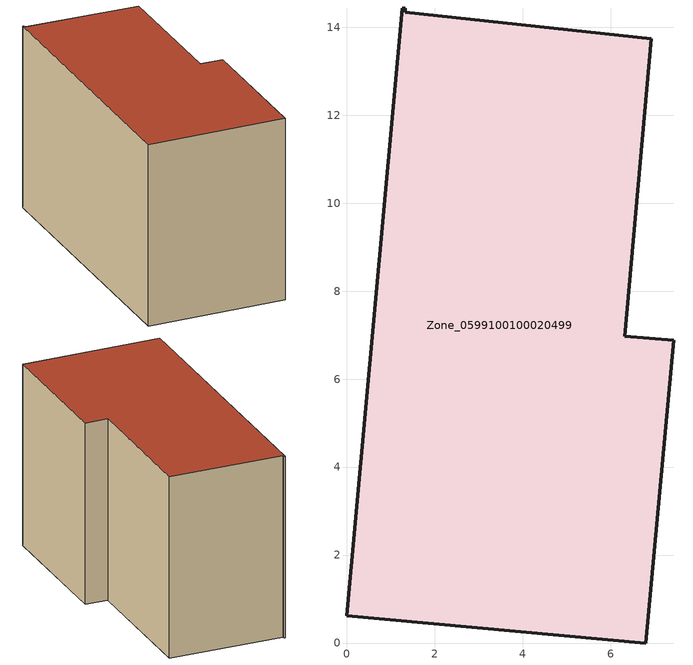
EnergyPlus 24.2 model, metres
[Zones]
Zone_0599100100020499
 floor ground (C_G): 1.33,14.43 1.32,14.34 6.92,13.74 6.32,6.98 7.43,6.88 6.8,0 0,0.62 1.26,14.44 z0
 wall outside (C_F): 6.8,0 7.43,6.88 6.32,6.98 6.92,13.74 1.32,14.34 1.33,14.43 1.26,14.44 0,0.62 6.8,0 z0:9.13
 roof outside (C_R): 1.26,14.44 0,0.62 6.8,0 7.43,6.88 6.32,6.98 6.92,13.74 1.32,14.34 1.33,14.43 z9.13
[BUILDING]
Pand.0599100100020499: North Axis=0; Terrain=City; Loads Convergence Tolerance Value=0.04; Temperature Convergence Tolerance Value=0.4; Solar Distribution=FullExterior; Maximum Number of Warmup Days=25; Minimum Number of Warmup Days=1
[Site:Location]
Rotterdam.The.Hague.AP_ZH_NLD Design_Conditions: Latitude=51.96; Longitude=4.45; Time Zone=1; Elevation=-4.5
[SITE:GROUNDTEMPERATURE:BUILDINGSURFACE]
18, 18, 18, 18, 18, 18, 18, 18, 18, 18, 18, 18
[MATERIAL] Thermal Absorptance=0.9; Solar Absorptance=0.7; Visible Absorptance=0.7
Name | Roughness | Thickness | Conductivity | Density | Specific Heat
G.TC.2015-2018 | MediumSmooth | 0.15 | 0.0428571 | 540 | 1210
F.TC.2015-2018 | Rough | 0.3 | 0.0666667 | 1920 | 840
R.TC.2015-2018 | MediumRough | 0.2 | 0.0333333 | 1500 | 1000
[CONSTRUCTION]
C_G: G.TC.2015-2018
C_F: F.TC.2015-2018
C_R: R.TC.2015-2018
[ZONE]
Zone_0599100100020499: Type=1; Multiplier=1; Ceiling Height=Autocalculate; Volume=Autocalculate; Floor Area=autocalculate; Part of Total Floor Area=Yes
[ZONEINFILTRATION:DESIGNFLOWRATE]
Infil_Zone_0599100100020499: Zone or ZoneList or Space or SpaceList=Zone_0599100100020499; Schedule=AlwaysOn; Design Flow Rate Calculation Method=Flow/Area; Flow Rate per Floor Area=0.0015; Constant Term Coefficient=1; Temperature Term Coefficient=0; Velocity Term Coefficient=0; Velocity Squared Term Coefficient=0
[HVACTEMPLATE:ZONE:IDEALLOADSAIRSYSTEM]
Zone_0599100100020499: Maximum Heating Supply Air Temperature=50; Minimum Cooling Supply Air Temperature=13; Maximum Heating Supply Air Humidity Ratio=0.0156; Minimum Cooling Supply Air Humidity Ratio=0.0077; Heating Limit=NoLimit; Cooling Limit=NoLimit; Dehumidification Control Type=ConstantSensibleHeatRatio; Cooling Sensible Heat Ratio=0.7; Dehumidification Setpoint=60; Humidification Control Type=None; Humidification Setpoint=30; Outdoor Air Method=None; Outdoor Air Flow Rate per Person=0.00944; Outdoor Air Flow Rate per Zone Floor Area=0; Outdoor Air Flow Rate per Zone=0; Demand Controlled Ventilation Type=None; Outdoor Air Economizer Type=NoEconomizer; Heat Recovery Type=None; Sensible Heat Recovery Effectiveness=0.7; Latent Heat Recovery Effectiveness=0.65
[ZONECONTROL:THERMOSTAT]
ThermostatControl_Zone_0599100100020499: Zone or ZoneList=Zone_0599100100020499; Control Type Schedule=DualSetpointControlType; Control 1=Thermostat_Zone_0599100100020499; Temperature Difference Between Cutout And Setpoint=0
[THERMOSTATSETPOINT:DUALSETPOINT]
Thermostat_Zone_0599100100020499: Heating Setpoint Temperature Schedule=HeatingSetpoint_Zone_0599100100020499; Cooling Setpoint Temperature Schedule=CoolingSetpoint_Zone_0599100100020499
[SCHEDULE:COMPACT]
HeatingSetpoint_Zone_0599100100020499: Through: 12/31, For: AllDays, Until: 24:00, 21
CoolingSetpoint_Zone_0599100100020499: Through: 12/31, For: AllDays, Until: 24:00, 24
DualSetpointControlType: Through: 12/31, For: AllDays, Until: 24:00, 4
AlwaysOn: Through: 12/31, For: AllDays, Until: 24:00, 1
